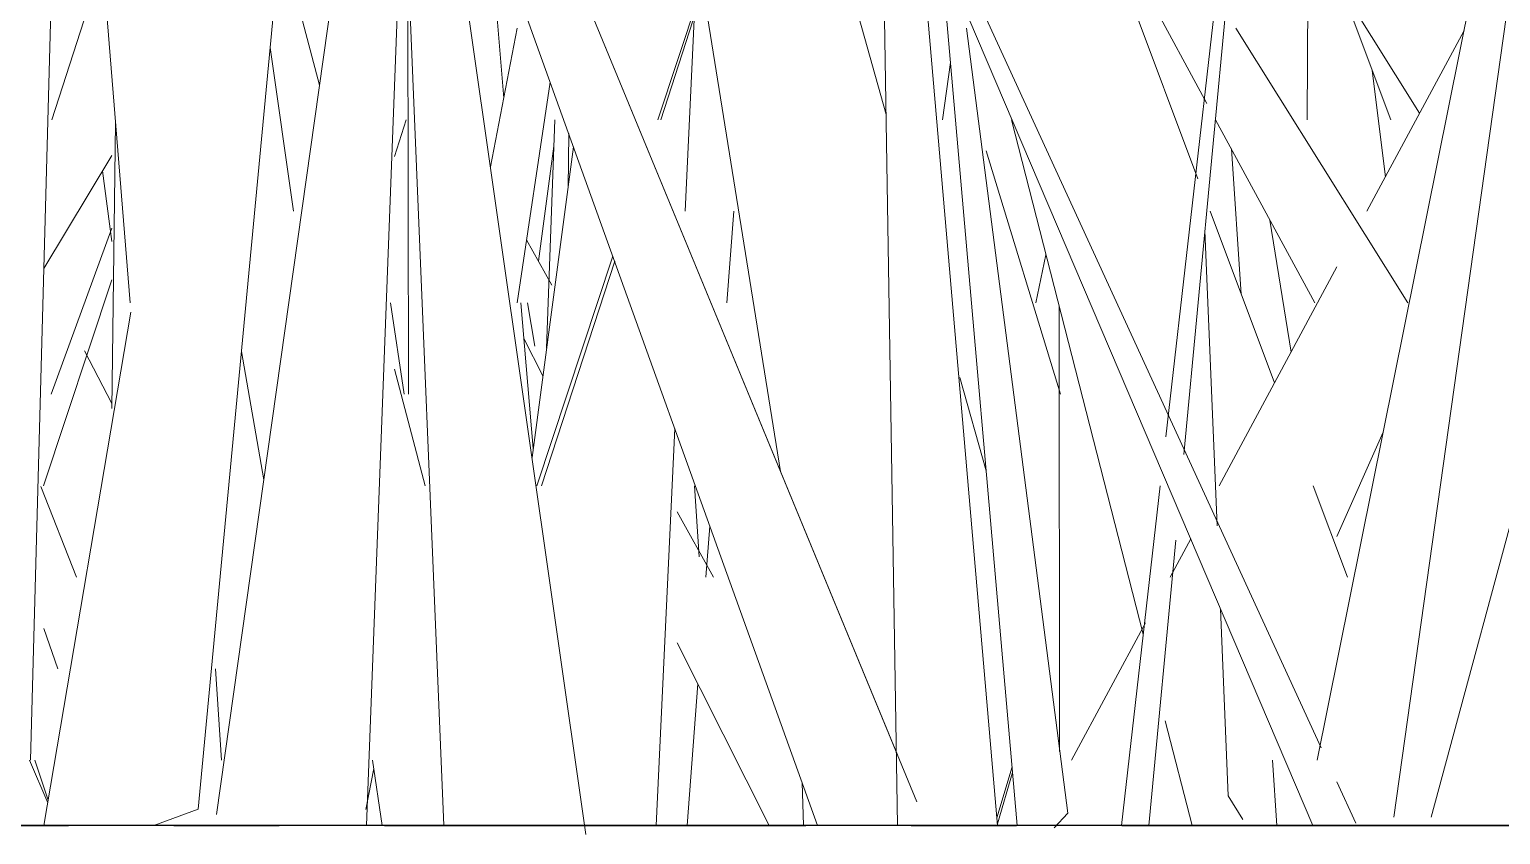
# Model space of a CAD drawing. Header units: millimetres. Extents: x -10020 to 20888, y -4665 to 12339.
# Drawn here: x 1894.21 to 1938.54, y 3047.72 to 3072 of the extents above; entities that cross this region are included whole.
import ezdxf

# ---------------------------------------------------------------- set-up
doc = ezdxf.new("R2010")
doc.units = ezdxf.units.MM
doc.linetypes.add('Grid Line 1_2_', pattern=[22.225, 12.7, -3.175, 3.175, -3.175])
doc.layers.add('G-IMPT', color=8, linetype='Continuous', lineweight=9)

# ---------------------------------------------------------------- blocks, each defined once
blk = doc.blocks.new('Grass Array - 25_dwg-V17-West')
at = {"layer": 'G-IMPT'}
for p, q in [((1915.429, 3097.633), (1913.965, 3066.516)), ((1933.015, 3049.962), (1941.694, 3093.079)), ((1920.365, 3048), (1919.68, 3091.003)), ((1928.454, 3059.712), (1931.906, 3090.06)), ((1906.698, 3048), (1904.957, 3089.857)), ((1899.296, 3048.487), (1903.072, 3088.588)), ((1919.961, 3087.745), (1929.691, 3069.767)), ((1913.145, 3069.275), (1919.022, 3087.081)), ((1895.204, 3085.829), (1894.241, 3049.962)), ((1897.238, 3063.757), (1895.453, 3085.829)), ((1920.365, 3050.131), (1905.637, 3085.829)), ((1920.95, 3048.711), (1905.637, 3085.829)), ((1904.922, 3084.266), (1899.842, 3048.331)), ((1920.346, 3083.274), (1923.385, 3048)), ((1920.024, 3069.438), (1916.201, 3083.07)), ((1906.02, 3082.417), (1910.978, 3047.722)), ((1931.203, 3082.59), (1928.999, 3059.18)), ((1906.344, 3080.311), (1917.957, 3048)), ((1916.732, 3080.04), (1913.231, 3069.275)), ((1935.326, 3048.245), (1939.504, 3077.997)), ((1904.363, 3048), (1905.479, 3077.306)), ((1933.14, 3050.336), (1920.884, 3077.034)), ((1920.977, 3075.948), (1932.886, 3048)), ((1908.049, 3075.316), (1908.501, 3069.928)), ((1902.951, 3070.323), (1901.774, 3074.793)), ((1905.631, 3060.998), (1905.607, 3074.23)), ((1914.333, 3074.344), (1916.84, 3058.673)), ((1921.671, 3074.321), (1923.975, 3048)), ((1894.885, 3069.275), (1896.175, 3073.291)), ((1933.745, 3073.245), (1935.232, 3069.275)), ((1908.909, 3072.034), (1908.1, 3067.859)), ((1925.503, 3048.369), (1922.451, 3072.034)), ((1935.75, 3063.757), (1930.565, 3072.034)), ((1934.514, 3066.516), (1937.444, 3071.967)), ((1901.458, 3071.45), (1902.168, 3066.516)), ((1921.725, 3069.275), (1921.961, 3071.006)), ((1934.674, 3070.764), (1935.074, 3067.558)), ((1908.904, 3063.757), (1909.902, 3070.412)), ((1896.799, 3069.183), (1896.687, 3060.573)), ((1905.208, 3068.168), (1905.557, 3069.275)), ((1909.793, 3062.39), (1910.042, 3069.275)), ((1929.957, 3069.275), (1932.944, 3063.757)), ((1910.459, 3068.862), (1910.439, 3067.227)), ((1896.687, 3068.201), (1894.639, 3064.794)), ((1909.353, 3059.093), (1910.603, 3068.46)), ((1909.547, 3065.01), (1910.013, 3068.482)), ((1923.039, 3068.344), (1925.284, 3060.998)), ((1930.726, 3064.02), (1930.433, 3068.396)), ((1896.409, 3067.737), (1896.687, 3065.602)), ((1915.435, 3066.516), (1915.225, 3063.757)), ((1894.857, 3060.998), (1896.687, 3066.004)), ((1909.947, 3064.288), (1909.189, 3065.658)), ((1929.634, 3065.924), (1930, 3057.035)), ((1909.502, 3058.239), (1911.788, 3065.164)), ((1924.541, 3063.757), (1924.842, 3065.204)), ((1911.844, 3065.009), (1909.642, 3058.239)), ((1930.064, 3058.239), (1933.612, 3064.838)), ((1894.627, 3058.239), (1896.687, 3064.453)), ((1897.261, 3063.477), (1894.645, 3048)), ((1905.501, 3060.998), (1905.084, 3063.757)), ((1909.02, 3063.757), (1909.389, 3059.362)), ((1909.221, 3063.757), (1909.437, 3062.445)), ((1925.238, 3063.659), (1925.246, 3050.225)), ((1909.11, 3062.685), (1909.681, 3061.55)), ((1895.869, 3062.307), (1896.687, 3060.725)), ((1900.595, 3062.284), (1901.268, 3058.418)), ((1906.134, 3058.239), (1905.208, 3061.755)), ((1923.04, 3058.686), (1922.25, 3061.5)), ((1913.657, 3059.964), (1913.094, 3048)), ((1935.005, 3059.852), (1933.612, 3056.712)), ((1895.62, 3055.48), (1894.545, 3058.222)), ((1914.394, 3056.095), (1914.249, 3058.239)), ((1927.122, 3048), (1928.287, 3058.239)), ((1914.82, 3055.48), (1913.729, 3057.451)), ((1914.713, 3057.026), (1914.596, 3055.48)), ((1928.756, 3056.604), (1927.946, 3048)), ((1928.581, 3055.48), (1929.204, 3056.639)), ((1930.102, 3054.532), (1930.334, 3048.892)), ((1925.615, 3049.962), (1927.845, 3054.111)), ((1894.642, 3053.933), (1895.059, 3052.721)), ((1913.729, 3053.503), (1916.497, 3048)), ((1899.998, 3049.962), (1899.814, 3052.721)), ((1914.351, 3052.267), (1914.026, 3048)), ((1894.76, 3048.68), (1894.206, 3049.962)), ((1894.368, 3049.962), (1894.773, 3048.755)), ((1904.586, 3049.714), (1904.347, 3048.483)), ((1904.55, 3049.962), (1904.832, 3048)), ((1923.365, 3048.227), (1923.82, 3049.767)), ((1923.836, 3049.595), (1923.38, 3048.048)), ((1931.801, 3048), (1931.669, 3049.962)), ((1917.537, 3048), (1917.492, 3049.292)), ((1934.184, 3048.062), (1933.612, 3049.309)), ((1930.771, 3048.177), (1930.334, 3048.892)), ((1899.296, 3048.487), (1897.96, 3048)), ((1925.503, 3048.369), (1925.091, 3047.924))]:
    blk.add_line(p, q, dxfattribs=at)
blk = doc.blocks.new('Grass Array - Grass Array-439229-West')
blk.add_blockref('Grass Array - 25_dwg-V17-West', (0, 0))
blk = doc.blocks.new('Grass Array - 25_dwg-V24-West')
at = {"layer": 'G-IMPT'}
for p, q in [((1920.298, 3094.748), (1936.104, 3069.474)), ((1936.452, 3048.245), (1944.763, 3079.027)), ((1926.056, 3076.484), (1929.423, 3067.497)), ((1932.718, 3069.275), (1932.75, 3074.793)), ((1927.771, 3053.765), (1923.799, 3069.275)), ((1929.791, 3066.516), (1931.731, 3061.339)), ((1932.232, 3062.272), (1931.593, 3066.252)), ((1932.893, 3058.239), (1933.926, 3055.48)), ((1929.247, 3048), (1928.44, 3051.152))]:
    blk.add_line(p, q, dxfattribs=at)
blk = doc.blocks.new('Grass Array - Grass Array-V25-West')
blk.add_blockref('Grass Array - 25_dwg-V24-West', (0, 0))

msp = doc.modelspace()

# ---------------------------------------------------------------- linework, layer by layer
msp.add_line((4710.823, 3048), (-7496.271, 3048))
at = {"linetype": 'Grid Line 1_2_'}
msp.add_line((-7496.271, 3048), (19186.713, 3048), dxfattribs=at)

# ---------------------------------------------------------------- block references
for name in ['Grass Array - Grass Array-439229-West', 'Grass Array - Grass Array-V25-West']:
    msp.add_blockref(name, (0, 0))

doc.saveas('drawing.dxf')
